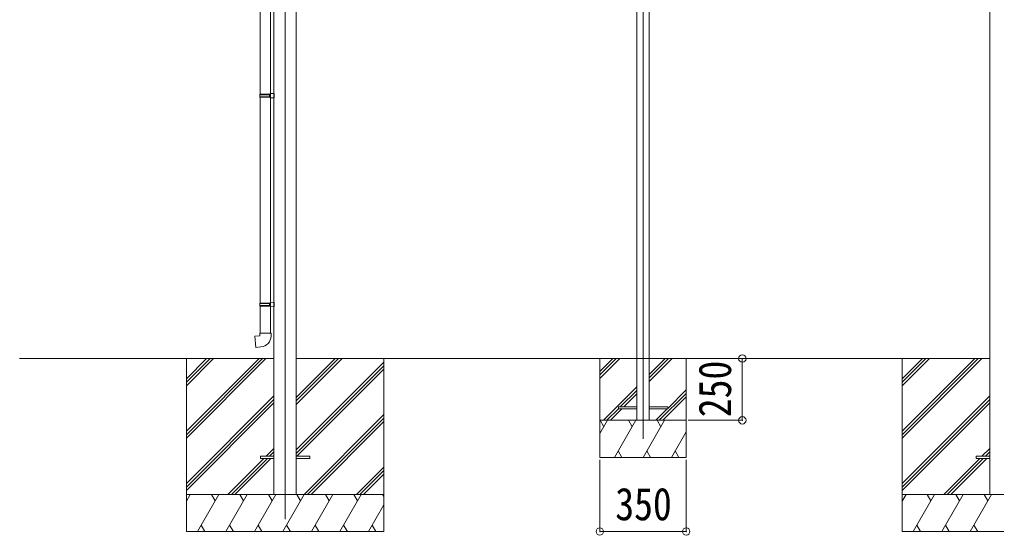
# Model space of a CAD drawing. Units: millimetres at full size, sheet at 1:30. Extents: x -8385 to 8479, y -5853 to 5787.
# Drawn here: x -711 to 3247, y -1554 to 522 of the extents above; entities that cross this region are included whole.
import ezdxf
from ezdxf.enums import TextEntityAlignment as Align

# ---------------------------------------------------------------- set-up
doc = ezdxf.new("R2010")
doc.units = ezdxf.units.MM
doc.header["$LTSCALE"] = 30
doc.header["$PDMODE"] = 32
doc.header["$PDSIZE"] = 30
for name, color, linetype, lineweight in [('0-0_0', 7, 'Continuous', 9), ('0-1_本体', 4, 'Continuous', 9), ('0-2_部品', 7, 'Continuous', 9), ('0-8_PARTS2', 2, 'Continuous', 9), ('0-A_寸法', 4, 'Continuous', 9), ('1-0_FRAME', 7, 'Continuous', 9), ('1-1_GLASS', 4, 'Continuous', 9), ('1-2_GLASS_SEAL', 7, 'Continuous', 9), ('1-8', 2, 'Continuous', 9), ('1-A', 6, 'Continuous', 9)]:
    doc.layers.add(name, color=color, linetype=linetype, lineweight=lineweight)
doc.styles.add('ＭＳ ゴシック', font='')
doc.styles.get('ＭＳ ゴシック').set_extended_font_data('MS Gothic')

msp = doc.modelspace()

# ---------------------------------------------------------------- linework, layer by layer
at = {"layer": '0-0_0'}
for p, q in [((-710.77, -849.9), (320.03, -849.9)), ((-34.77, -849.9), (-34.77, -1549.9)), ((-34.77, -1144.07), (259.41, -849.9)), ((-34.77, -1158.22), (273.56, -849.9)), ((-34.77, -1172.36), (287.7, -849.9)), ((-34.77, -960.23), (75.56, -849.9)), ((-34.77, -946.09), (61.42, -849.9)), ((-34.77, -931.94), (47.28, -849.9)), ((410.43, -849.9), (3220.03, -849.9)), ((410.43, -1035.53), (596.06, -849.9)), ((410.43, -1021.39), (581.92, -849.9)), ((410.43, -1007.24), (567.78, -849.9)), ((410.43, -1219.37), (765.23, -864.58)), ((765.23, -849.9), (765.23, -1549.9)), ((2865.23, -849.9), (2865.23, -1549.9)), ((2865.23, -1144.07), (3159.41, -849.9)), ((2865.23, -1158.22), (3173.56, -849.9)), ((2865.23, -1172.36), (3187.7, -849.9)), ((2865.23, -960.23), (2975.56, -849.9)), ((2865.23, -946.09), (2961.42, -849.9)), ((2865.23, -931.94), (2947.28, -849.9)), ((410.43, -1233.52), (765.23, -878.72)), ((412.69, -1245.4), (765.23, -892.86)), ((-34.77, -1356.21), (320.03, -1001.41)), ((-34.77, -1370.35), (320.03, -1015.55)), ((2865.23, -1356.21), (3220.03, -1001.41)), ((2865.23, -1370.35), (3220.03, -1015.55)), ((-34.77, -1384.49), (320.03, -1029.69)), ((2865.23, -1384.49), (3220.03, -1029.69)), ((442.04, -1399.9), (765.23, -1076.71)), ((456.18, -1399.9), (765.23, -1090.85)), ((470.33, -1399.9), (765.23, -1104.99)), ((288.18, -1245.4), (320.03, -1213.54)), ((3188.18, -1245.4), (3220.03, -1213.54)), ((133.67, -1399.9), (279.18, -1254.4)), ((147.82, -1399.9), (293.32, -1254.4)), ((161.96, -1399.9), (307.46, -1254.4)), ((302.32, -1245.4), (320.03, -1227.68)), ((316.46, -1245.4), (320.03, -1241.82)), ((3033.67, -1399.9), (3179.18, -1254.4)), ((3047.82, -1399.9), (3193.32, -1254.4)), ((3061.96, -1399.9), (3207.46, -1254.4)), ((3202.32, -1245.4), (3220.03, -1227.68)), ((3216.46, -1245.4), (3220.03, -1241.82)), ((654.17, -1399.9), (765.23, -1288.84)), ((668.32, -1399.9), (765.23, -1302.98)), ((682.46, -1399.9), (765.23, -1317.12)), ((765.23, -1399.9), (-34.77, -1399.9)), ((-34.77, -1427.4), (-18.89, -1399.9)), ((9.98, -1549.9), (96.58, -1399.9)), ((81.58, -1425.88), (66.58, -1399.9)), ((125.45, -1549.9), (212.05, -1399.9)), ((197.05, -1425.88), (182.05, -1399.9)), ((240.92, -1549.9), (327.52, -1399.9)), ((312.52, -1425.88), (297.52, -1399.9)), ((356.39, -1549.9), (442.99, -1399.9)), ((427.99, -1425.88), (412.99, -1399.9)), ((471.86, -1549.9), (558.46, -1399.9)), ((543.46, -1425.88), (528.46, -1399.9)), ((587.33, -1549.9), (673.93, -1399.9)), ((643.93, -1399.9), (658.93, -1425.88)), ((759.4, -1399.9), (765.23, -1410)), ((3665.23, -1399.9), (2865.23, -1399.9)), ((2865.23, -1427.4), (2881.11, -1399.9)), ((2909.98, -1549.9), (2996.58, -1399.9)), ((2981.58, -1425.88), (2966.58, -1399.9)), ((3025.45, -1549.9), (3112.05, -1399.9)), ((3097.05, -1425.88), (3082.05, -1399.9)), ((3140.92, -1549.9), (3227.52, -1399.9)), ((3212.52, -1425.88), (3197.52, -1399.9)), ((702.8, -1549.9), (765.23, -1441.76)), ((24.98, -1523.92), (39.98, -1549.9)), ((140.45, -1523.92), (155.45, -1549.9)), ((255.92, -1523.92), (270.92, -1549.9)), ((371.39, -1523.92), (386.39, -1549.9)), ((486.86, -1523.92), (501.86, -1549.9)), ((602.33, -1523.92), (617.33, -1549.9)), ((717.8, -1523.92), (732.8, -1549.9)), ((2924.98, -1523.92), (2939.98, -1549.9)), ((3040.45, -1523.92), (3055.45, -1549.9)), ((3155.92, -1523.92), (3170.92, -1549.9)), ((-34.77, -1549.9), (765.23, -1549.9)), ((2865.23, -1549.9), (3665.23, -1549.9))]:
    msp.add_line(p, q, dxfattribs=at)
at = {"layer": '0-1_本体'}
for p, q in [((320.03, 1476.48), (320.03, -1399.9)), ((410.43, 1476.48), (410.43, -1399.9)), ((3220.03, 1476.48), (3220.03, -1399.9))]:
    msp.add_line(p, q, dxfattribs=at)
at = {"layer": '0-2_部品'}
for p, q in [((264.23, 1164.05), (264.23, 219.86)), ((306.23, 1161.49), (306.23, 222.42)), ((262.23, 217.86), (263.23, 219.86)), ((262.23, 217.86), (306.23, 217.86)), ((262.23, 217.86), (262.23, 209.86)), ((262.23, 209.86), (306.23, 209.86)), ((262.23, 209.86), (263.23, 207.86)), ((263.23, 219.86), (306.23, 219.86)), ((263.23, 207.86), (306.23, 207.86)), ((264.23, 207.86), (264.23, -625.3)), ((301.76, 217.86), (301.33, 219.86)), ((304.23, 222.36), (320.23, 222.83)), ((304.23, 220.36), (304.23, 222.36)), ((304.23, 220.36), (306.23, 220.36)), ((304.23, 205.36), (304.23, 207.36)), ((304.23, 205.36), (320.23, 204.89)), ((306.23, 205.3), (306.23, -622.74)), ((320.23, 222.83), (320.23, 204.89)), ((262.23, -627.3), (263.23, -625.3)), ((262.23, -627.3), (306.23, -627.3)), ((262.23, -627.3), (262.23, -635.3)), ((263.23, -625.3), (306.23, -625.3)), ((301.76, -627.3), (301.33, -625.3)), ((304.23, -622.8), (320.23, -622.33)), ((304.23, -624.8), (304.23, -622.8)), ((304.23, -624.8), (306.23, -624.8)), ((320.23, -622.33), (320.23, -640.27)), ((262.23, -635.3), (306.23, -635.3)), ((262.23, -635.3), (263.23, -637.3)), ((263.23, -637.3), (306.23, -637.3)), ((264.23, -637.3), (264.23, -747.3)), ((304.23, -639.8), (304.23, -637.8)), ((304.23, -639.8), (320.23, -640.27)), ((306.23, -639.86), (306.23, -747.3)), ((262.23, -747.3), (308.23, -747.3)), ((262.23, -757.3), (262.23, -747.3)), ((308.23, -747.3), (308.23, -758.22))]:
    msp.add_line(p, q, dxfattribs=at)
at = {"layer": '0-2_部品', "color": 4}
for p, q in [((265.43, -1245.4), (265.43, -1254.4)), ((320.23, -1245.4), (265.43, -1245.4)), ((320.23, -1254.4), (265.43, -1254.4)), ((465.03, -1245.4), (410.23, -1245.4)), ((3165.43, -1245.4), (3165.43, -1254.4)), ((3220.23, -1245.4), (3165.43, -1245.4)), ((3220.23, -1254.4), (3165.43, -1254.4))]:
    msp.add_line(p, q, dxfattribs=at)
at = {"layer": '0-2_部品'}
for points in [[(301.76, 217.86), (301.76, 209.86), (301.33, 207.86)], [(304.23, 207.36), (306.23, 207.36), (306.23, 220.36)], [(301.76, -627.3), (301.76, -635.3), (301.33, -637.3)], [(304.23, -637.8), (306.23, -637.8), (306.23, -624.8)], [(267.16, -803.05), (246.32, -804.87), (242.31, -759.05), (262.23, -757.3)]]:
    msp.add_lwpolyline(points, dxfattribs=at)
at = {"layer": '0-2_部品', "color": 4}
msp.add_lwpolyline([(465.03, -1245.4), (465.03, -1254.4), (410.23, -1254.4)], dxfattribs=at)
at = {"layer": '0-2_部品'}
msp.add_arc((263.23, -758.22), 45, 275, 0, dxfattribs=at)
at = {"layer": '0-8_PARTS2'}
msp.add_line((365.23, 1450.1), (365.23, -1499.9), dxfattribs=at)
at = {"layer": '1-0_FRAME'}
for p, q in [((1640.23, -849.9), (1640.23, -1249.9)), ((1640.23, -902.25), (1692.58, -849.9)), ((1640.23, -916.39), (1706.72, -849.9)), ((1640.23, -930.53), (1720.86, -849.9)), ((1840.23, -942.66), (1933, -849.9)), ((1840.23, -928.52), (1918.86, -849.9)), ((1840.23, -914.38), (1904.71, -849.9)), ((1990.23, -1249.9), (1990.23, -849.9)), ((1654.71, -1099.9), (1790.23, -964.38)), ((1722.85, -1045.9), (1790.23, -978.52)), ((1915.23, -1051.51), (1990.23, -976.51)), ((1737, -1045.9), (1790.23, -992.66)), ((1880.99, -1099.9), (1990.23, -990.65)), ((1895.13, -1099.9), (1990.23, -1004.79)), ((1668.85, -1099.9), (1715.23, -1053.52)), ((1682.99, -1099.9), (1729, -1053.9)), ((1866.84, -1099.9), (1912.84, -1053.9)), ((1640.23, -1153.01), (1670.9, -1099.9)), ((1640.23, -1099.9), (1990.23, -1099.9)), ((1655.9, -1125.88), (1640.9, -1099.9)), ((1699.77, -1249.9), (1786.37, -1099.9)), ((1771.37, -1125.88), (1756.37, -1099.9)), ((1815.24, -1249.9), (1901.84, -1099.9)), ((1886.84, -1125.88), (1871.84, -1099.9)), ((1930.71, -1249.9), (1990.23, -1146.8)), ((1714.76, -1223.92), (1729.76, -1249.9)), ((1830.24, -1223.92), (1845.24, -1249.9)), ((1945.71, -1223.92), (1960.7, -1249.9)), ((1640.23, -1249.9), (1990.23, -1249.9))]:
    msp.add_line(p, q, dxfattribs=at)
at = {"layer": '1-1_GLASS'}
for p, q in [((1790.23, 1453.43), (1790.23, -1099.9)), ((1840.23, 1453.43), (1840.23, -1099.9))]:
    msp.add_line(p, q, dxfattribs=at)
at = {"layer": '1-2_GLASS_SEAL', "color": 4}
for p, q in [((1790.23, -1053.9), (1715.23, -1053.9)), ((1840.23, -1045.9), (1915.23, -1045.9))]:
    msp.add_line(p, q, dxfattribs=at)
for points in [[(1715.23, -1053.9), (1715.23, -1045.9), (1790.23, -1045.9)], [(1915.23, -1045.9), (1915.23, -1053.9), (1840.23, -1053.9)]]:
    msp.add_lwpolyline(points, dxfattribs=at)
at = {"layer": '1-8'}
msp.add_line((1815.23, 1450.1), (1815.23, -1174.79), dxfattribs=at)
at = {"layer": '1-A'}
for p, q in [((2217.5, -849.9), (1998, -849.9)), ((2217.5, -849.9), (2217.5, -1099.9)), ((2217.5, -1099.9), (1998, -1099.9)), ((1640.23, -1549.9), (1640.23, -1259.73)), ((1990.23, -1549.9), (1990.23, -1259.73)), ((1640.23, -1549.9), (1990.23, -1549.9))]:
    msp.add_line(p, q, dxfattribs=at)
for p in [(2217.5, -849.9), (2217.5, -1099.9), (1640.23, -1549.9), (1990.23, -1549.9)]:
    msp.add_point(p, dxfattribs=at)

# ---------------------------------------------------------------- texts
at = {"layer": '0-A_寸法', "color": 7, "style": 'ＭＳ ゴシック', "width": 0.85}
msp.add_text('250', height=132, rotation=90, dxfattribs=at).set_placement((2211.5, -1087.4), align=Align.BOTTOM_LEFT)
msp.add_text('350', height=132, dxfattribs=at).set_placement((1702.73, -1543.9), align=Align.BOTTOM_LEFT)

doc.saveas('drawing.dxf')
